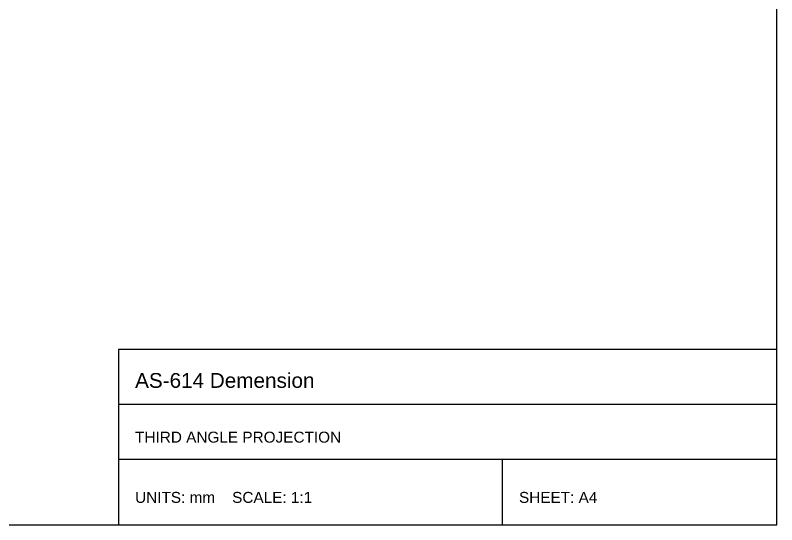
# Model space of a CAD drawing. Header units: millimetres. Extents: x -50 to 227, y -72 to 118.
# Drawn here: x 88.1 to 227, y -72 to 21 of the extents above; entities that cross this region are included whole.
import ezdxf

# ---------------------------------------------------------------- set-up
doc = ezdxf.new("R2010")
doc.units = ezdxf.units.MM
doc.layers.add('SHEET_A4', color=7, linetype='Continuous')
doc.styles.get("Standard").update_dxf_attribs({"font": 'arial.ttf'})

msp = doc.modelspace()

# ---------------------------------------------------------------- linework, layer by layer
at = {"layer": 'SHEET_A4'}
for p, q in [((107, -50), (227, -50)), ((107, -60), (227, -60)), ((177, -72), (177, -60))]:
    msp.add_line(p, q, dxfattribs=at)
for points in [[(-50, -72), (227, -72), (227, 118), (-50, 118)], [(107, -72), (227, -72), (227, -40), (107, -40)]]:
    msp.add_lwpolyline(points, close=True, dxfattribs=at)

# ---------------------------------------------------------------- texts
for s, height, p in [('AS-614 Demension', 2.7, (110, -47)), ('THIRD ANGLE PROJECTION', 2, (110, -57)), ('UNITS: mm    SCALE: 1:1', 2, (110, -68)), ('SHEET: A4', 2, (180, -68))]:
    msp.add_text(s, height=height, dxfattribs=at).set_placement(p)

doc.saveas('drawing.dxf')
